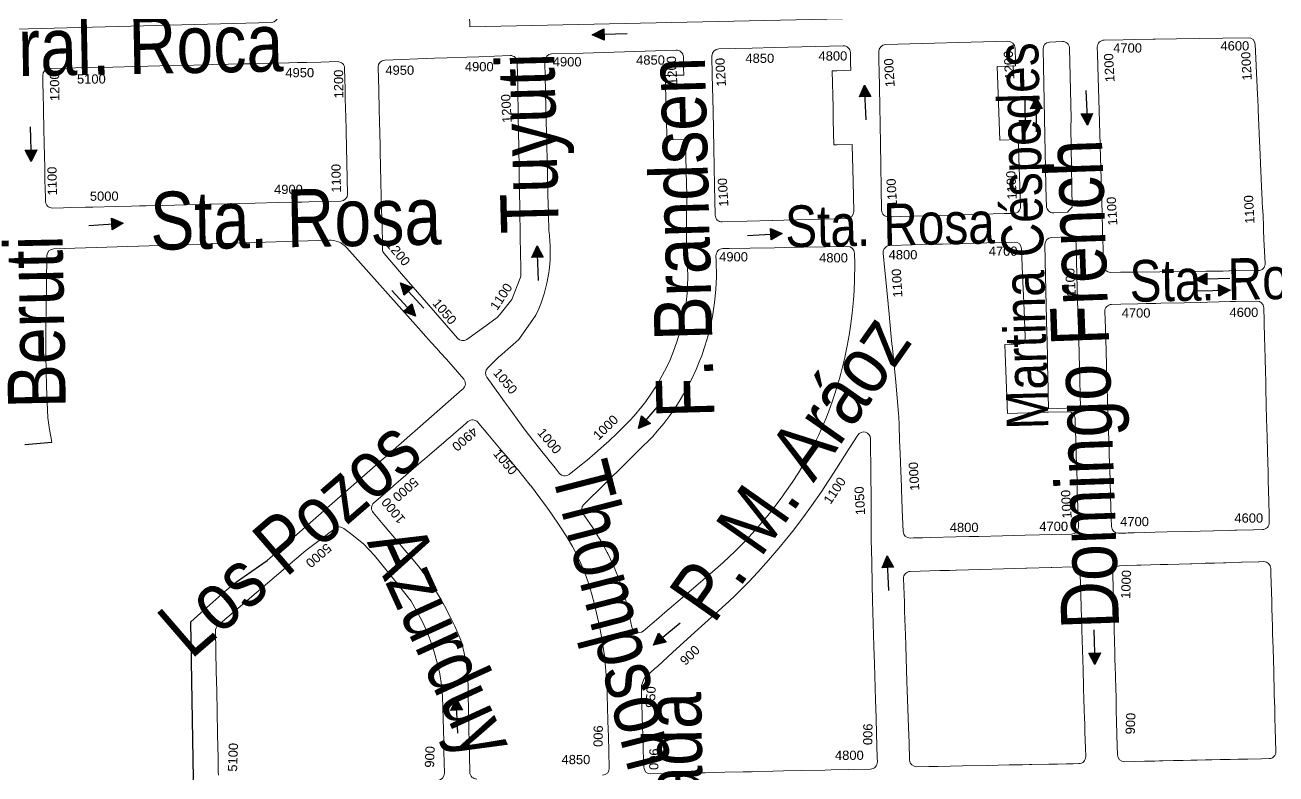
# Model space of a CAD drawing. Header units: millimetres. Extents: x 11558 to 23675, y 49449 to 61482.
# Drawn here: x 15294 to 15835, y 54333 to 54657 of the extents above; entities that cross this region are included whole.
import ezdxf

# ---------------------------------------------------------------- set-up
doc = ezdxf.new("R2010")
doc.units = ezdxf.units.MM
for name, color, linetype in [('0. plano base - nombres calles', 22, 'Continuous'), ('0. Plano Base - PLANO', 254, 'Continuous'), ('0. Plano base - sentido calles', 253, 'Continuous'), ('7. puesta en valor CC la lucila', 212, 'Continuous'), ('numeración', 7, 'Continuous')]:
    doc.layers.add(name, color=color, linetype=linetype)
doc.layers.add('Linea Bicentenario Original', color=7, linetype='Continuous', true_color=0x0000cc, transparency=0.5)
doc.layers.get('7. puesta en valor CC la lucila').off()
doc.styles.get("Standard").update_dxf_attribs({"font": 'arial.ttf'})

# ---------------------------------------------------------------- blocks, each defined once
blk = doc.blocks.new('MANZANAS')
at = {"layer": '0. Plano Base - PLANO', "color": 0, "linetype": 'Continuous', "lineweight": 5}
for points in [[(5635392.66, 6176935.47), (5635484.76, 6176989.8), (5635485.97, 6176990.51), (5635491.86, 6176993.98, -0.422622), (5635496.01, 6176992.85), (5635496.14, 6176992.61), (5635501.22, 6176983.41), (5635513.62, 6176960.94), (5635522.75, 6176944.49), (5635548.39, 6176898.29), (5635578.63, 6176843.58), (5635579.53, 6176841.95), (5635584.6, 6176832.78), (5635586.8, 6176828.79), (5635598.32, 6176807.94), (5635626.44, 6176756.19, -0.411177), (5635625.27, 6176752.14), (5635504.32, 6176685.12)], [(5635624.66, 6176547.34), (5635623.15, 6176549.36), (5635621.35, 6176551.77), (5635618.92, 6176555.03), (5635618.31, 6176555.84), (5635611.56, 6176567.64), (5635608.22, 6176573.68), (5635605.21, 6176579.13), (5635603.76, 6176582), (5635603.6, 6176582.32), (5635602.93, 6176583.66), (5635602.29, 6176584.93), (5635601.36, 6176586.77), (5635585.67, 6176617.93, -0.40119), (5635586.88, 6176621.9), (5635690.61, 6176680.06, -0.222071), (5635699.05, 6176680.69), (5635744.17, 6176663.55), (5635746.92, 6176662.51), (5635750.49, 6176661.15), (5635753.31, 6176660.08), (5635753.45, 6176660.03), (5635755.94, 6176659.08), (5635759.48, 6176657.73), (5635763.66, 6176656.15), (5635770.13, 6176653.52, -0.410302), (5635771.79, 6176649.65), (5635771.64, 6176649.27), (5635762.3, 6176625.33), (5635760.67, 6176621.17), (5635758.84, 6176616.47), (5635757.92, 6176614.13), (5635756.33, 6176610.06), (5635755.46, 6176607.83), (5635755.2, 6176607.16), (5635730.85, 6176544.79, -0.057989), (5635730.53, 6176544.18, -0.057989)], [(5635854.88, 6176502.8, -0.416672), (5635850.79, 6176503.98), (5635844.07, 6176516.24), (5635842.38, 6176519.32), (5635837.62, 6176528), (5635837.48, 6176528.26), (5635837.21, 6176528.74), (5635835.35, 6176532.14), (5635834.36, 6176534.14), (5635833.05, 6176536.61), (5635832.93, 6176536.82), (5635830.44, 6176540.98), (5635828.15, 6176544.32), (5635827.72, 6176544.94), (5635827.61, 6176545.08), (5635824.45, 6176549.12), (5635821.08, 6176552.89), (5635815.95, 6176557.04), (5635812.6, 6176559.53), (5635807.9, 6176562.8), (5635805.13, 6176564.59), (5635799.46, 6176567.98), (5635796, 6176569.87), (5635790.69, 6176572.55), (5635786.76, 6176574.16), (5635780.41, 6176576.77), (5635777.69, 6176577.88), (5635768.24, 6176581.77), (5635761.99, 6176584.33, -0.410917), (5635760.34, 6176588.21), (5635763.68, 6176596.61), (5635764.55, 6176598.82), (5635766.01, 6176602.49), (5635770.34, 6176613.37), (5635771.09, 6176615.27), (5635772.05, 6176617.69), (5635774.59, 6176624.07), (5635775.02, 6176625.15), (5635775.75, 6176626.99), (5635776.5, 6176628.87), (5635777.69, 6176631.88), (5635779.08, 6176635.38), (5635779.87, 6176637.36), (5635780.19, 6176638.16, -0.412149), (5635784.06, 6176639.85), (5635784.77, 6176639.57), (5635790.27, 6176637.31), (5635798.65, 6176633.87), (5635799.88, 6176633.38), (5635801.99, 6176632.51), (5635808.29, 6176629.91), (5635808.74, 6176629.72), (5635816.75, 6176626.22), (5635816.88, 6176626.16), (5635819.95, 6176624.73), (5635827.98, 6176620.77), (5635830.63, 6176619.35), (5635836.26, 6176616.33), (5635840.57, 6176613.88), (5635845.19, 6176611), (5635847.94, 6176609.09), (5635851.79, 6176606.18), (5635855.14, 6176603.36), (5635858.68, 6176600.12), (5635861.81, 6176596.97), (5635865.18, 6176593.17), (5635871.34, 6176585.85), (5635873.7, 6176582.9), (5635875.96, 6176579.95), (5635879.17, 6176575.46), (5635881.94, 6176571.35), (5635885.61, 6176565.41), (5635890.62, 6176556.4), (5635893.43, 6176551.35), (5635895.3, 6176547.98), (5635896.7, 6176545.47), (5635899.97, 6176539.59), (5635903.42, 6176533.37, -0.4135), (5635902.27, 6176529.29)], [(5635754.95, 6176452.76), (5635754.19, 6176454.16), (5635751.25, 6176459.56), (5635749.19, 6176463.33), (5635746.35, 6176468.55), (5635737.51, 6176484.75), (5635733.47, 6176492.17), (5635725.09, 6176507.55, -0.224921), (5635724.94, 6176510.11), (5635743.72, 6176556.34), (5635746.83, 6176562.87), (5635747.99, 6176565.28), (5635748.11, 6176565.51), (5635749.45, 6176568.27), (5635750.67, 6176570.8, -0.33772), (5635753.92, 6176572.44), (5635757.4, 6176571.8), (5635764.49, 6176570.48), (5635771.06, 6176568.12), (5635784.42, 6176562.23), (5635794.23, 6176557.9), (5635802.09, 6176552.6), (5635805.88, 6176549.7), (5635809.56, 6176546.54), (5635813.14, 6176543.14), (5635816.5, 6176539.53), (5635819.64, 6176535.71), (5635822.53, 6176531.71), (5635825.17, 6176527.54), (5635834.57, 6176510.72), (5635834.81, 6176510.27), (5635834.86, 6176510.19), (5635836.81, 6176506.63), (5635841.25, 6176498.52, -0.414046), (5635840.06, 6176494.45)]]:
    blk.add_lwpolyline(points, format="xyb", dxfattribs=at)
for points in [[(5636000.7, 6176825.43), (5635996.9, 6176823.4, -0.409421), (5635992.86, 6176824.58), (5635989.3, 6176830.98), (5635989.24, 6176831.09), (5635989.06, 6176831.42), (5635989.03, 6176831.48), (5635987.74, 6176833.78), (5635985.49, 6176837.82), (5635981.92, 6176844.25), (5635974.69, 6176857.24), (5635967.73, 6176869.75), (5635967.55, 6176870.08), (5635962.69, 6176878.82), (5635957.86, 6176887.5), (5635953.32, 6176895.66), (5635948.34, 6176904.62), (5635946.93, 6176907.15, -0.417676), (5635948.12, 6176911.25), (5635955.29, 6176915.13), (5635959.8, 6176917.57), (5635966.7, 6176921.3), (5635967.5, 6176921.73), (5635975.6, 6176926.11), (5635984.54, 6176930.95), (5635993.23, 6176935.65), (5636002.9, 6176940.88, -0.406047), (5636006.93, 6176939.74), (5636017.76, 6176920.98), (5636018.86, 6176919.08), (5636020.59, 6176916.08), (5636021.08, 6176915.23), (5636022.86, 6176912.16), (5636027.86, 6176903.5), (5636030.73, 6176898.53), (5636032.81, 6176894.94), (5636034.33, 6176892.3), (5636037.71, 6176886.44), (5636040.65, 6176881.37), (5636042.66, 6176877.87), (5636042.69, 6176877.82), (5636044.32, 6176875), (5636045.95, 6176872.19), (5636047.27, 6176869.89), (5636048.95, 6176866.99), (5636049.08, 6176866.76), (5636054.35, 6176857.65, -0.423773), (5636053.16, 6176853.5), (5636042.32, 6176847.7), (5636042.23, 6176847.65), (5636041.9, 6176847.48), (5636039.79, 6176846.35), (5636037.53, 6176845.14), (5636033.51, 6176842.99), (5636033.32, 6176842.88), (5636024.77, 6176838.31), (5636015.72, 6176833.47), (5636006.97, 6176828.79), (5636000.91, 6176825.54)], [(5635965.46, 6176836.25), (5635963.18, 6176834.95, -0.4188), (5635959.06, 6176836.1), (5635957.47, 6176838.98), (5635954.95, 6176843.56), (5635954.82, 6176843.81), (5635940.88, 6176869.28), (5635930.04, 6176889.08), (5635926.48, 6176895.59, -0.403883), (5635927.57, 6176899.61), (5635932.28, 6176902.41, -0.42419), (5635936.44, 6176901.27), (5635951.06, 6176874.65), (5635952.83, 6176871.09), (5635969.14, 6176840.74), (5635968.74, 6176839.23), (5635968.41, 6176837.93)], [(5635915.52, 6176890.45), (5635915.78, 6176890), (5635916.12, 6176889.39), (5635917.95, 6176886.15), (5635919.33, 6176883.72), (5635912.43, 6176879.88), (5635912.34, 6176879.83), (5635920.14, 6176866.03), (5635928.02, 6176852.11), (5635935.01, 6176856), (5635942.91, 6176842.04), (5635949.21, 6176830.89, -0.416276), (5635948.06, 6176826.79), (5635944.37, 6176824.74), (5635940.19, 6176822.41), (5635937.76, 6176821.06), (5635924.44, 6176813.65), (5635923.7, 6176813.24), (5635917.84, 6176809.98), (5635913.91, 6176807.79), (5635900.76, 6176800.47, -0.417376), (5635896.66, 6176801.66), (5635882.91, 6176827.02), (5635875.25, 6176841.14), (5635867.73, 6176855.01), (5635866.19, 6176857.83), (5635864.58, 6176860.8), (5635864.25, 6176861.42), (5635864, 6176861.88, -0.411478), (5635865.18, 6176865.94), (5635911.45, 6176891.6, -0.411717)], [(5635853.29, 6176855.91), (5635855.46, 6176851.93), (5635856.97, 6176849.18), (5635851.66, 6176846.2), (5635849.99, 6176845.26), (5635857.55, 6176831.42), (5635860.85, 6176825.37), (5635862, 6176823.28), (5635862.92, 6176821.58), (5635865.35, 6176817.14), (5635866.51, 6176817.78), (5635872.37, 6176820.98), (5635872.48, 6176820.77), (5635880.01, 6176806.97), (5635886.23, 6176795.6, -0.412345), (5635885.05, 6176791.54), (5635861.24, 6176778.34), (5635856.91, 6176775.93), (5635856.8, 6176775.87), (5635837.94, 6176765.4, -0.416399), (5635833.85, 6176766.59), (5635827.71, 6176777.85), (5635819.99, 6176792), (5635812.33, 6176806.02), (5635804.77, 6176819.89), (5635800.89, 6176826.99, -0.412501), (5635802.08, 6176831.05), (5635814.78, 6176838.08), (5635823.14, 6176842.7), (5635849.21, 6176857.1, -0.415643)], [(5636047.87, 6176726.1), (5636046.05, 6176729.35), (5636043.58, 6176733.76), (5636041.56, 6176737.38), (5636038.07, 6176743.61), (5636036.06, 6176747.22), (5636033.89, 6176751.1), (5636033.26, 6176752.21), (5636028.95, 6176759.93), (5636028.46, 6176760.8), (5636025.1, 6176766.81), (5636023.42, 6176769.81), (5636018.65, 6176778.35), (5636016.83, 6176781.6), (5636013.65, 6176787.29), (5636008.25, 6176796.95), (5636005.97, 6176801.03), (5636002.49, 6176807.24, -0.416335), (5636003.67, 6176811.33), (5636007.2, 6176813.28), (5636013.58, 6176816.78), (5636016.8, 6176818.55), (5636020.39, 6176820.53), (5636022.36, 6176821.61), (5636031.16, 6176826.45), (5636037.23, 6176829.78), (5636039.95, 6176831.28), (5636048.63, 6176836.05), (5636050.09, 6176836.85), (5636050.54, 6176837.1), (5636058.61, 6176841.53, -0.413477), (5636062.68, 6176840.36), (5636063.24, 6176839.34), (5636064.84, 6176836.45), (5636064.88, 6176836.38), (5636066.66, 6176833.16), (5636068.1, 6176830.55), (5636068.31, 6176830.18), (5636068.75, 6176829.38), (5636073.22, 6176821.29), (5636073.61, 6176820.58), (5636075.67, 6176816.85), (5636078.49, 6176811.76), (5636079.15, 6176810.57), (5636083.33, 6176803), (5636088.07, 6176794.45), (5636089.5, 6176791.86), (5636092.92, 6176785.67), (5636097.04, 6176778.22), (5636097.86, 6176776.73), (5636098.1, 6176776.3), (5636098.94, 6176774.79), (5636100.86, 6176771.31), (5636103.28, 6176766.93), (5636103.5, 6176766.53), (5636105.72, 6176762.52), (5636107.61, 6176759.1, -0.414447), (5636106.44, 6176755.02), (5636102.99, 6176753.12), (5636096.58, 6176749.58), (5636095.97, 6176749.24), (5636094.25, 6176748.29), (5636088.02, 6176744.86), (5636087.84, 6176744.76), (5636082.82, 6176741.99), (5636078.99, 6176739.87), (5636070.32, 6176735.09), (5636065.78, 6176732.58), (5636061.65, 6176730.3), (5636057.81, 6176728.18), (5636055.53, 6176726.92), (5636054.65, 6176726.44), (5636054.56, 6176726.39), (5636051.93, 6176724.94, -0.412588)], [(5636010.18, 6176764.3), (5636000.3, 6176758.76), (5636000.05, 6176759.22), (5635997.48, 6176763.91), (5635996.09, 6176766.44), (5635991.18, 6176775.4), (5635991.14, 6176775.47), (5635989.8, 6176777.92), (5635988.73, 6176779.9), (5635988.69, 6176779.94), (5635987.18, 6176782.69), (5635986.33, 6176784.25), (5635985.63, 6176785.52), (5635984.81, 6176787.02), (5635972.77, 6176808.98), (5635966.15, 6176821.05, -0.409116), (5635967.29, 6176825.1), (5635973.76, 6176828.8, -0.417751), (5635977.87, 6176827.65), (5635984.65, 6176815.44), (5635994.63, 6176797.46), (5635995.37, 6176796.14), (5636012.39, 6176765.49), (5636010.61, 6176764.53)], [(5635825.51, 6176636.51), (5635822.8, 6176637.73), (5635818.93, 6176639.46), (5635818.38, 6176639.7), (5635814.49, 6176641.44), (5635804.52, 6176645.9), (5635801.39, 6176647.45), (5635792.9, 6176651.71), (5635790.27, 6176653.02), (5635787.52, 6176654.4), (5635778.56, 6176658.89, -0.3697), (5635777.05, 6176662.48), (5635777.81, 6176664.84), (5635779.1, 6176668.88), (5635779.88, 6176670.89), (5635783.35, 6176679.79), (5635785.06, 6176692.46), (5635784.89, 6176695.54), (5635784.65, 6176697.84), (5635783.93, 6176702.4), (5635783.44, 6176704.66), (5635782.88, 6176706.9), (5635781.51, 6176711.31), (5635780.71, 6176713.48), (5635779.39, 6176716.58), (5635777.84, 6176719.78), (5635776.74, 6176721.81), (5635774.31, 6176725.74), (5635773, 6176727.64), (5635766.88, 6176738.79), (5635766.25, 6176739.96), (5635766.16, 6176740.11), (5635766.1, 6176740.22), (5635764.97, 6176742.29), (5635764.93, 6176742.35), (5635764.9, 6176742.41), (5635761.05, 6176749.43), (5635755.53, 6176759.5), (5635754.9, 6176760.7), (5635748.2, 6176772.86), (5635743.65, 6176781.17), (5635741.43, 6176785.22), (5635737.84, 6176791.77, -0.411794), (5635739, 6176795.83), (5635750.85, 6176802.46), (5635786.01, 6176822.12, -0.415716), (5635790.1, 6176820.95), (5635792.36, 6176816.86), (5635793.88, 6176814.09), (5635790.08, 6176812), (5635789.03, 6176811.42), (5635786.88, 6176810.23), (5635793.7, 6176797.89), (5635795.61, 6176794.42), (5635800.34, 6176785.86), (5635800.56, 6176785.98), (5635807.34, 6176789.74), (5635814.15, 6176777.42), (5635819.03, 6176768.58), (5635820.09, 6176766.44), (5635820.76, 6176765.27), (5635821.31, 6176763.99), (5635821.58, 6176763.46), (5635825.16, 6176756.57), (5635827.23, 6176752.58), (5635830.04, 6176747.43), (5635832.61, 6176742.84), (5635833.97, 6176740.46), (5635835.32, 6176738.1), (5635837.64, 6176733.31), (5635838.69, 6176730.86), (5635840.02, 6176727.38), (5635841.17, 6176724.01), (5635842.14, 6176720.79), (5635842.83, 6176718.22), (5635843.71, 6176714.24), (5635844.42, 6176710.4), (5635844.8, 6176707.76), (5635845.33, 6176702.46), (5635845.5, 6176698.82), (5635845.54, 6176694.48), (5635845.46, 6176691.82), (5635845.3, 6176689.17), (5635844.9, 6176685.09), (5635844.37, 6176681.24), (5635843.9, 6176678.62), (5635842.75, 6176673.42), (5635842.06, 6176670.85), (5635839.8, 6176663.56), (5635838.07, 6176658.57), (5635837.67, 6176657.49), (5635835.24, 6176651.17), (5635833.58, 6176647.15), (5635831.81, 6176643.19), (5635829.47, 6176638.02, -0.41271)], [(5635978.17, 6176761.51), (5635985.51, 6176748.72), (5635997.22, 6176755.28), (5636000.38, 6176757.05), (5636001, 6176757.4), (5636008.32, 6176761.49, -0.413642), (5636012.4, 6176760.35), (5636012.81, 6176759.61), (5636015.88, 6176754.11), (5636016.25, 6176753.46), (5636016.9, 6176752.28), (5636020.61, 6176745.63), (5636020.77, 6176745.34), (5636021.4, 6176744.21), (5636025.6, 6176736.67), (5636027.39, 6176733.46), (5636027.53, 6176733.21), (5636029.47, 6176729.73), (5636030.98, 6176727.04), (5636033.23, 6176722.99), (5636035.28, 6176719.31, -0.41572), (5636034.11, 6176715.23), (5636026.46, 6176711.02), (5636021.91, 6176708.51), (5636016.48, 6176705.52), (5636007.95, 6176700.82), (5635998.95, 6176695.87), (5635995.38, 6176693.9), (5635990.31, 6176691.11), (5635980.78, 6176685.86), (5635977.68, 6176684.16), (5635974.23, 6176682.26), (5635972.98, 6176681.57, -0.410302), (5635968.93, 6176682.72), (5635964.32, 6176690.83), (5635964.21, 6176691.02), (5635960.01, 6176698.42), (5635959.39, 6176699.52), (5635956.08, 6176705.34), (5635954.23, 6176708.6), (5635954.06, 6176708.9), (5635952.37, 6176711.87), (5635949.46, 6176716.99), (5635949.36, 6176717.18), (5635946.28, 6176722.6), (5635946.17, 6176722.79), (5635944.49, 6176725.75), (5635943.75, 6176727.04), (5635936.39, 6176738.42), (5635928.29, 6176750.93), (5635927.31, 6176752.44), (5635924.77, 6176756.37), (5635920.31, 6176763.25), (5635912.22, 6176775.75), (5635910.02, 6176779.14), (5635905.87, 6176785.56, -0.434482), (5635906.93, 6176789.82), (5635923.87, 6176799.2), (5635925.31, 6176800), (5635926.58, 6176800.7), (5635926.81, 6176800.83), (5635930.2, 6176802.71), (5635935.06, 6176805.4), (5635943.57, 6176810.11), (5635953.99, 6176815.88, -0.410196), (5635958.04, 6176814.75), (5635963.6, 6176805.03), (5635971.22, 6176791.71), (5635975.17, 6176784.81), (5635977, 6176781.61, -0.418405), (5635975.85, 6176777.49), (5635970.66, 6176774.62)], [(5635759.55, 6176668), (5635750.09, 6176671.77), (5635737.89, 6176676.62), (5635734.97, 6176677.78), (5635725.26, 6176681.65), (5635714.6, 6176685.89, -0.173962), (5635713.08, 6176687.23), (5635711.49, 6176690.11), (5635705.88, 6176700.3), (5635705.36, 6176701.24), (5635698.93, 6176712.93), (5635692.69, 6176724.28), (5635691.46, 6176726.5), (5635686.35, 6176735.79), (5635684.03, 6176740), (5635679.91, 6176747.49), (5635675.12, 6176756.22, -0.410227), (5635676.27, 6176760.28), (5635695, 6176770.88), (5635699.72, 6176773.55), (5635707.06, 6176777.71), (5635711.62, 6176780.29), (5635723.38, 6176786.95, -0.4197), (5635727.5, 6176785.77), (5635732.55, 6176776.45), (5635738.73, 6176765.03), (5635744.97, 6176753.51), (5635749.49, 6176745.18), (5635751.15, 6176742.11), (5635757.37, 6176730.63), (5635763.6, 6176719.14), (5635769.9, 6176707.5), (5635771.51, 6176704.54), (5635771.62, 6176703.57), (5635772.74, 6176693.74), (5635771.08, 6176685.77), (5635770.67, 6176683.84), (5635768.54, 6176679.66), (5635767.92, 6176678.43), (5635763.34, 6176669.43, -0.387434)], [(5635843.44, 6176755.25), (5635845.81, 6176756.54), (5635853.89, 6176760.92), (5635863.11, 6176765.91), (5635866.93, 6176767.99), (5635874.19, 6176771.92), (5635890.81, 6176780.94, -0.412322), (5635894.87, 6176779.75), (5635897.14, 6176775.62), (5635900.16, 6176769.58), (5635902.18, 6176765.23), (5635903.71, 6176761.7), (5635905.87, 6176756.32), (5635907.86, 6176750.93), (5635909.1, 6176747.29), (5635910.49, 6176742.81), (5635911.91, 6176737.8), (5635913.61, 6176730.96), (5635914.12, 6176728.73), (5635915.41, 6176721.87), (5635915.97, 6176718.26), (5635916.51, 6176714), (5635916.88, 6176710.48), (5635917.38, 6176703.01), (5635917.51, 6176699.1), (5635917.54, 6176695.84), (5635917.43, 6176689.98), (5635917.1, 6176684.36), (5635916.65, 6176679.38), (5635915.96, 6176673.9), (5635915.74, 6176672.35), (5635914.46, 6176664.73), (5635913.7, 6176660.95), (5635912.45, 6176655.55), (5635910.93, 6176649.69), (5635909.59, 6176645.13), (5635908.46, 6176641.58), (5635906.16, 6176635), (5635903.31, 6176627.81), (5635897.93, 6176614.49), (5635893.73, 6176604.12), (5635892.44, 6176600.91), (5635889.12, 6176592.7, -0.567913), (5635884.03, 6176591.91), (5635878.77, 6176598.25), (5635875.95, 6176601.42), (5635873.92, 6176603.53), (5635869.39, 6176607.88), (5635865.26, 6176611.43), (5635862.24, 6176613.79), (5635860.03, 6176615.43), (5635859.64, 6176615.71), (5635855.79, 6176618.34), (5635853.31, 6176619.9), (5635849.25, 6176622.25), (5635847.17, 6176623.35), (5635842.58, 6176625.79, -0.363601), (5635841.13, 6176629.36), (5635848.9, 6176653.43), (5635852.61, 6176664.92), (5635852.76, 6176665.38), (5635854.02, 6176669.29), (5635854.74, 6176672.13), (5635855.65, 6176676.47), (5635856.4, 6176680.77), (5635856.79, 6176683.68), (5635857.21, 6176687.92), (5635857.49, 6176692.46), (5635857.56, 6176695.39), (5635857.52, 6176699.11), (5635857.32, 6176703.55), (5635857.02, 6176707.11), (5635856.64, 6176710.38), (5635856.27, 6176712.93), (5635855.35, 6176717.94), (5635854.7, 6176720.74), (5635854.25, 6176722.66), (5635852.98, 6176727.22), (5635851.07, 6176732.92), (5635848.95, 6176738.23), (5635846.67, 6176743.18), (5635843.33, 6176749.21), (5635842.25, 6176751.17, -0.416385)], [(5635582.44, 6176639.59), (5635578.31, 6176637.31, -0.414919), (5635574.23, 6176638.5), (5635573.42, 6176639.97), (5635569.85, 6176646.5), (5635567.84, 6176650.18), (5635564.28, 6176656.69), (5635562.78, 6176659.42), (5635562.38, 6176660.16), (5635561.28, 6176662.17), (5635560.16, 6176664.22), (5635554.45, 6176674.65), (5635554.4, 6176674.74), (5635552.51, 6176678.19), (5635549.21, 6176684.23), (5635548.43, 6176685.65), (5635548.16, 6176686.14, -0.413462), (5635549.35, 6176690.21), (5635555.88, 6176693.8), (5635559.18, 6176695.62), (5635564.5, 6176698.55), (5635573.33, 6176703.41), (5635582.04, 6176708.21), (5635591.15, 6176713.22), (5635599.73, 6176717.94), (5635608.19, 6176722.6), (5635611.08, 6176724.19), (5635617.17, 6176727.54), (5635622.91, 6176730.71), (5635625.8, 6176732.3), (5635628.53, 6176733.8), (5635634.68, 6176737.19), (5635640.01, 6176740.12), (5635640.1, 6176740.17), (5635643.28, 6176741.92), (5635646.81, 6176743.86), (5635652.14, 6176746.8), (5635658.42, 6176750.25, -0.414424), (5635662.49, 6176749.07), (5635666.79, 6176741.25), (5635668.39, 6176738.34), (5635671.17, 6176733.28), (5635672.28, 6176731.27), (5635675.6, 6176725.21), (5635688.66, 6176701.46, -0.414062), (5635687.47, 6176697.39), (5635681.25, 6176693.96), (5635675.36, 6176690.72), (5635672.71, 6176689.26), (5635669.55, 6176687.52), (5635663.73, 6176684.32), (5635655.1, 6176679.57), (5635649.2, 6176676.33), (5635646.48, 6176674.83), (5635637.76, 6176670.03), (5635633.78, 6176667.84), (5635628.98, 6176665.2), (5635619.9, 6176660.2), (5635613.73, 6176656.81), (5635611.26, 6176655.45), (5635608.17, 6176653.75), (5635602.29, 6176650.51), (5635593.56, 6176645.71), (5635590.94, 6176644.27), (5635590.81, 6176644.19), (5635584.95, 6176640.97)], [(5636107.37, 6176642.64), (5636099.74, 6176638.47, -0.413111), (5636095.68, 6176639.65), (5636093.66, 6176643.31), (5636091.59, 6176647.05), (5636091.28, 6176647.62), (5636088.87, 6176652), (5636086.3, 6176656.66), (5636084.72, 6176659.55), (5636084.44, 6176660.05), (5636083.97, 6176660.91), (5636081.54, 6176665.28), (5636079.69, 6176668.63), (5636079.15, 6176669.61), (5636077.2, 6176673.13), (5636075.75, 6176675.76), (5636074.29, 6176678.41), (5636069.51, 6176687.07), (5636067.7, 6176690.35), (5636065.79, 6176693.82), (5636064.61, 6176695.95), (5636060.34, 6176703.69), (5636058.46, 6176707.09), (5636057.65, 6176708.56, -0.412959), (5636058.82, 6176712.63), (5636061.54, 6176714.14), (5636065.38, 6176716.28), (5636066.85, 6176717.1), (5636074.14, 6176721.17), (5636076.96, 6176722.74), (5636077.01, 6176722.77), (5636085.66, 6176727.59), (5636086.09, 6176727.82), (5636090.7, 6176730.4), (5636091.12, 6176730.63), (5636094.69, 6176732.62), (5636098.07, 6176734.5), (5636098.9, 6176734.96), (5636103.96, 6176737.78), (5636104.83, 6176738.27), (5636105.17, 6176738.46), (5636111.28, 6176741.86), (5636111.37, 6176741.91), (5636113.25, 6176742.95, -0.414167), (5636117.33, 6176741.79), (5636118.41, 6176739.84), (5636118.48, 6176739.71), (5636118.52, 6176739.65), (5636120.29, 6176736.46), (5636124.3, 6176729.24), (5636125.99, 6176726.19), (5636127.42, 6176723.6), (5636127.74, 6176723.03), (5636129.36, 6176720.11), (5636131.05, 6176717.07), (5636134.11, 6176711.56), (5636138.98, 6176702.79), (5636139.01, 6176702.74), (5636140.82, 6176699.47), (5636141.71, 6176697.87), (5636143.92, 6176693.89), (5636146.59, 6176689.09), (5636147.27, 6176687.85), (5636148.76, 6176685.18), (5636150.88, 6176681.34), (5636155.77, 6176672.55, -0.416087), (5636154.58, 6176668.46), (5636151.75, 6176666.91), (5636146.5, 6176664.04), (5636145.53, 6176663.51), (5636142.91, 6176662.07), (5636139.85, 6176660.4), (5636136.03, 6176658.31), (5636132.91, 6176656.61), (5636130.47, 6176655.27), (5636127.25, 6176653.51), (5636126.95, 6176653.35), (5636124.94, 6176652.25), (5636121.94, 6176650.61), (5636118.39, 6176648.67), (5636114.23, 6176646.39), (5636113.04, 6176645.74), (5636111.23, 6176644.75), (5636107.75, 6176642.85)], [(5635984.36, 6176626.2), (5635991.98, 6176612.54), (5635995.75, 6176605.79), (5635995.84, 6176605.63), (5635999.11, 6176599.77), (5636004.13, 6176590.76), (5636005.02, 6176589.17, -0.416334), (5636003.84, 6176585.08), (5635995.39, 6176580.44), (5635988.92, 6176576.9), (5635986.68, 6176575.67), (5635977.81, 6176570.81), (5635970.85, 6176566.99), (5635966.76, 6176564.75), (5635958.89, 6176560.43), (5635958.67, 6176560.31), (5635955.52, 6176558.58), (5635948.64, 6176554.81), (5635944.33, 6176552.44), (5635941.15, 6176550.7), (5635937.97, 6176548.96), (5635933.9, 6176546.72), (5635920.57, 6176539.41, -0.411536), (5635916.51, 6176540.58), (5635914.72, 6176543.77), (5635912.9, 6176547.03), (5635909.5, 6176553.09), (5635908.13, 6176555.52), (5635903.19, 6176564.35), (5635900.96, 6176568.32), (5635899.25, 6176571.5), (5635899.12, 6176572.69), (5635898.9, 6176574.72), (5635899.38, 6176576.03), (5635900.06, 6176577.85), (5635900.27, 6176578.42), (5635901.11, 6176580.67), (5635901.6, 6176581.98), (5635904.77, 6176590.52), (5635909.16, 6176602.33), (5635913.33, 6176613.62), (5635913.39, 6176613.61), (5635916.12, 6176621.13), (5635917.35, 6176624.78), (5635919.79, 6176632.62), (5635921.34, 6176638.05), (5635923.09, 6176644.79), (5635924.68, 6176651.51), (5635925.76, 6176656.65), (5635926.53, 6176660.56), (5635927.93, 6176668.69), (5635928.76, 6176674.24), (5635929.65, 6176681.45), (5635930.81, 6176693.6), (5635931.71, 6176703.28), (5635932.39, 6176710.62, -0.744963), (5635938.03, 6176711.75), (5635945.31, 6176698.03), (5635945.42, 6176697.84), (5635949.76, 6176689.6), (5635954.35, 6176680.91), (5635956.27, 6176677.26), (5635958.3, 6176673.41), (5635963.09, 6176664.63), (5635967.71, 6176656.17), (5635971.05, 6176650.05), (5635980.62, 6176632.89)], [(5635979.68, 6176668.77), (5635990.88, 6176675), (5635993.67, 6176676.55), (5635994.46, 6176676.98), (5635997.08, 6176678.44), (5635997.13, 6176678.46), (5636006.21, 6176683.5), (5636014.93, 6176688.35), (5636019.02, 6176690.62), (5636023.41, 6176693.06), (5636023.66, 6176693.19), (5636023.74, 6176693.24), (5636032.89, 6176698.32), (5636032.97, 6176698.37), (5636033.24, 6176698.51), (5636041.17, 6176702.92, -0.413351), (5636045.25, 6176701.76), (5636047.67, 6176697.42), (5636047.77, 6176697.25), (5636049.07, 6176694.92), (5636049.21, 6176694.67), (5636049.77, 6176693.67), (5636052.24, 6176689.25), (5636057.08, 6176680.6), (5636065.55, 6176665.44), (5636066.93, 6176662.97), (5636067.62, 6176661.75), (5636069.45, 6176658.47), (5636071.84, 6176654.2), (5636073.87, 6176650.58), (5636075.99, 6176646.78), (5636076.74, 6176645.43), (5636078.67, 6176641.99), (5636082.17, 6176635.72), (5636083.83, 6176632.75, -0.417397), (5636082.65, 6176628.65), (5636080.47, 6176627.46), (5636077.94, 6176626.09), (5636074.47, 6176624.19), (5636071.42, 6176622.53), (5636071.29, 6176622.46), (5636064.78, 6176618.91), (5636063.89, 6176618.43), (5636061.21, 6176616.97), (5636058.87, 6176615.7), (5636056.23, 6176614.26), (5636047.84, 6176609.68), (5636038.49, 6176604.59), (5636029.05, 6176599.45), (5636028.52, 6176599.16), (5636025.72, 6176597.63), (5636021.09, 6176595.11, -0.410131), (5636017.04, 6176596.27), (5636013.29, 6176602.92), (5636011.81, 6176605.55), (5636010.02, 6176608.72), (5636002.19, 6176622.63), (5636000.32, 6176625.96), (5635995.4, 6176634.7), (5635992.62, 6176639.63), (5635990.53, 6176643.35), (5635985.42, 6176652.41), (5635983.66, 6176655.55), (5635983.61, 6176655.65), (5635978.52, 6176664.68, -0.415912)]]:
    blk.add_lwpolyline(points, format="xyb", close=True, dxfattribs=at)
at = {"layer": '0. Plano Base - PLANO', "color": 0}
for points in [[(5635614.81, 6176541.09), (5635624.66, 6176547.34)], [(5635723.29, 6176530.55), (5635730.85, 6176544.79)]]:
    blk.add_lwpolyline(points, dxfattribs=at)
at = {"layer": '0. Plano Base - PLANO', "color": 0, "linetype": 'Continuous', "lineweight": 5}
blk.add_lwpolyline([(5635723.29, 6176530.55), (5635721.67, 6176526.64), (5635720.79, 6176524.52), (5635716.49, 6176513.14), (5635713.83, 6176506.09)], dxfattribs=at)
at = {"layer": '0. Plano Base - PLANO', "color": 0}
blk.add_lwpolyline([(5635684.81, 6176409.32), (5635744.96, 6176442.3, 0.41261), (5635746.16, 6176446.36), (5635713.83, 6176506.09)], format="xyb", dxfattribs=at)

msp = doc.modelspace()

# ---------------------------------------------------------------- hatches: boundary and pattern name
at = {"layer": '0. Plano base - sentido calles', "linetype": 'Continuous', "lineweight": 25, "ltscale": 2, "true_color": 0x1a1a1a}
h = msp.add_hatch(color=250, dxfattribs=at)
h.dxf.hatch_style = 1
h.paths.add_polyline_path([(15539.07, 54652.32), (15544.13, 54649.93), (15544.07, 54652.43)])
h.paths.add_polyline_path([(15539.07, 54652.32), (15544.07, 54652.43), (15544.01, 54654.93)])
h = msp.add_hatch(color=250, dxfattribs=at)
h.dxf.hatch_style = 1
h.paths.add_polyline_path([(15656.75, 54630.51), (15654.48, 54625.41), (15656.97, 54625.52)])
h.paths.add_polyline_path([(15656.75, 54630.51), (15656.97, 54625.52), (15659.47, 54625.63)])
h = msp.add_hatch(color=250, dxfattribs=at)
h.dxf.hatch_style = 1
h.paths.add_polyline_path([(15730.94, 54625.36), (15728.48, 54620.34), (15730.98, 54620.36)])
h.paths.add_polyline_path([(15730.94, 54625.36), (15730.98, 54620.36), (15733.48, 54620.38)])
h = msp.add_hatch(color=250, dxfattribs=at)
h.dxf.hatch_style = 1
h.paths.add_polyline_path([(15753.02, 54613.19), (15755.29, 54618.3), (15752.79, 54618.19)])
h.paths.add_polyline_path([(15753.02, 54613.19), (15752.79, 54618.19), (15750.29, 54618.07)])
h = msp.add_hatch(color=250, dxfattribs=at)
h.dxf.hatch_style = 1
h.paths.add_polyline_path([(15726.07, 54610.32), (15728.52, 54615.34), (15726.02, 54615.32)])
h.paths.add_polyline_path([(15726.07, 54610.32), (15726.02, 54615.32), (15723.52, 54615.3)])
h = msp.add_hatch(color=250, dxfattribs=at)
h.dxf.hatch_style = 1
h.paths.add_polyline_path([(15296.62, 54597.51), (15298.98, 54602.58), (15296.48, 54602.51)])
h.paths.add_polyline_path([(15296.62, 54597.51), (15296.48, 54602.51), (15293.98, 54602.44)])
h = msp.add_hatch(color=250, dxfattribs=at)
h.dxf.hatch_style = 1
h.paths.add_polyline_path([(15336.38, 54570.8), (15331.24, 54572.99), (15331.39, 54570.5)])
h.paths.add_polyline_path([(15336.38, 54570.8), (15331.39, 54570.5), (15331.54, 54568)])
h = msp.add_hatch(color=250, dxfattribs=at)
h.dxf.hatch_style = 1
h.paths.add_polyline_path([(15621.15, 54566.36), (15616.01, 54568.56), (15616.16, 54566.06)])
h.paths.add_polyline_path([(15621.15, 54566.36), (15616.16, 54566.06), (15616.31, 54563.57)])
h = msp.add_hatch(color=250, dxfattribs=at)
h.dxf.hatch_style = 1
h.paths.add_polyline_path([(15515.16, 54561.1), (15512.88, 54555.99), (15515.38, 54556.1)])
h.paths.add_polyline_path([(15515.16, 54561.1), (15515.38, 54556.1), (15517.88, 54556.21)])
h = msp.add_hatch(color=250, dxfattribs=at)
h.dxf.hatch_style = 1
h.paths.add_polyline_path([(15799.62, 54546.55), (15804.68, 54544.17), (15804.62, 54546.67)])
h.paths.add_polyline_path([(15799.62, 54546.55), (15804.62, 54546.67), (15804.56, 54549.17)])
h = msp.add_hatch(color=250, dxfattribs=at)
h.dxf.hatch_style = 1
h.paths.add_polyline_path([(15456.17, 54545.07), (15457.71, 54539.7), (15459.55, 54541.39)])
h.paths.add_polyline_path([(15456.17, 54545.07), (15459.55, 54541.39), (15461.39, 54543.08)])
h = msp.add_hatch(color=250, dxfattribs=at)
h.dxf.hatch_style = 1
h.paths.add_polyline_path([(15814.73, 54541.9), (15809.67, 54544.28), (15809.73, 54541.79)])
h.paths.add_polyline_path([(15814.73, 54541.9), (15809.73, 54541.79), (15809.79, 54539.29)])
h = msp.add_hatch(color=250, dxfattribs=at)
h.dxf.hatch_style = 1
h.paths.add_polyline_path([(15462.64, 54530.64), (15461.1, 54536.02), (15459.25, 54534.33)])
h.paths.add_polyline_path([(15462.64, 54530.64), (15459.25, 54534.33), (15457.41, 54532.63)])
h = msp.add_hatch(color=250, dxfattribs=at)
h.dxf.hatch_style = 1
h.paths.add_polyline_path([(15559.02, 54482.11), (15564.17, 54484.29), (15562.26, 54485.91)])
h.paths.add_polyline_path([(15559.02, 54482.11), (15562.26, 54485.91), (15560.36, 54487.53)])
h = msp.add_hatch(color=250, dxfattribs=at)
h.dxf.hatch_style = 1
h.paths.add_polyline_path([(15666.55, 54426.96), (15664.27, 54421.85), (15666.77, 54421.96)])
h.paths.add_polyline_path([(15666.55, 54426.96), (15666.77, 54421.96), (15669.27, 54422.07)])
h = msp.add_hatch(color=250, dxfattribs=at)
h.dxf.hatch_style = 1
h.paths.add_polyline_path([(15565.46, 54388.42), (15570.91, 54389.67), (15569.32, 54391.6)])
h.paths.add_polyline_path([(15565.46, 54388.42), (15569.32, 54391.6), (15567.73, 54393.53)])
h = msp.add_hatch(color=250, dxfattribs=at)
h.dxf.hatch_style = 1
h.paths.add_polyline_path([(15756.29, 54379.98), (15758.64, 54385.05), (15756.14, 54384.98)])
h.paths.add_polyline_path([(15756.29, 54379.98), (15756.14, 54384.98), (15753.64, 54384.91)])
h = msp.add_hatch(color=250, dxfattribs=at)
h.dxf.hatch_style = 1
h.paths.add_polyline_path([(15480.27, 54365.32), (15477.99, 54360.22), (15480.48, 54360.33)])
h.paths.add_polyline_path([(15480.27, 54365.32), (15480.48, 54360.33), (15482.98, 54360.44)])

# ---------------------------------------------------------------- linework, layer by layer
at = {"layer": '0. Plano base - sentido calles', "color": 250, "linetype": 'Continuous', "lineweight": 25, "ltscale": 2, "true_color": 0x1a1a1a}
for points in [[(15554.07, 54652.67), (15539.07, 54652.32), (15544.01, 54654.93), (15544.13, 54649.93), (15539.07, 54652.32)], [(15657.43, 54615.53), (15656.75, 54630.51), (15659.47, 54625.63), (15654.48, 54625.41), (15656.75, 54630.51)], [(15725.94, 54625.32), (15726.07, 54610.32), (15723.52, 54615.3), (15728.52, 54615.34), (15726.07, 54610.32)], [(15731.07, 54610.36), (15730.94, 54625.36), (15733.48, 54620.38), (15728.48, 54620.34), (15730.94, 54625.36)], [(15752.34, 54628.18), (15753.02, 54613.19), (15750.29, 54618.07), (15755.29, 54618.3), (15753.02, 54613.19)], [(15296.19, 54612.5), (15296.62, 54597.51), (15293.98, 54602.44), (15298.98, 54602.58), (15296.62, 54597.51)], [(15321.41, 54569.89), (15336.38, 54570.8), (15331.54, 54568), (15331.24, 54572.99), (15336.38, 54570.8)], [(15606.18, 54565.46), (15621.15, 54566.36), (15616.31, 54563.57), (15616.01, 54568.56), (15621.15, 54566.36)], [(15515.81, 54546.11), (15515.16, 54561.1), (15517.88, 54556.21), (15512.88, 54555.99), (15515.16, 54561.1)], [(15814.62, 54546.9), (15799.62, 54546.55), (15804.56, 54549.17), (15804.68, 54544.17), (15799.62, 54546.55)], [(15466.32, 54534.03), (15456.17, 54545.07), (15461.39, 54543.08), (15457.71, 54539.7), (15456.17, 54545.07)], [(15799.73, 54541.56), (15814.73, 54541.9), (15809.79, 54539.29), (15809.67, 54544.28), (15814.73, 54541.9)], [(15452.49, 54541.69), (15462.64, 54530.64), (15457.41, 54532.63), (15461.1, 54536.02), (15462.64, 54530.64)], [(15568.75, 54493.52), (15559.02, 54482.11), (15560.36, 54487.53), (15564.17, 54484.29), (15559.02, 54482.11)], [(15667.21, 54411.97), (15666.55, 54426.96), (15669.27, 54422.07), (15664.27, 54421.85), (15666.55, 54426.96)], [(15577.03, 54397.97), (15565.46, 54388.42), (15567.73, 54393.53), (15570.91, 54389.67), (15565.46, 54388.42)], [(15755.85, 54394.98), (15756.29, 54379.98), (15753.64, 54384.91), (15758.64, 54385.05), (15756.29, 54379.98)], [(15480.92, 54350.34), (15480.27, 54365.32), (15482.98, 54360.44), (15477.99, 54360.22), (15480.27, 54365.32)]]:
    msp.add_lwpolyline(points, dxfattribs=at)
at = {"layer": 'Linea Bicentenario Original', "color": 165, "lineweight": 15, "true_color": 0x5e67af}
msp.add_lwpolyline([(17040.55, 54014.34), (16505.98, 54013.05), (16394.68, 54018.94), (15996.05, 54006.38), (15778.15, 54059.99), (15372.77, 54053.71), (15372.31, 54126.75), (15481.44, 54128), (15678.71, 54129.88), (15804.39, 54130.9), (15934.14, 54137.07), (16028.61, 54115.56), (16273.68, 54123.47), (16332.59, 54125.33), (16344.1, 54173.55), (16364.97, 54263.69), (16383.56, 54346.89), (16379.78, 54356.74), (16371.79, 54677.53), (16056.37, 54668.12), (15486.11, 54655.7), (15468.23, 55314.52)], dxfattribs=at)

# ---------------------------------------------------------------- block references
at = {"layer": '0. Plano Base - PLANO', "color": 28, "lineweight": 5, "true_color": 0x0d0d0d, "rotation": 332.5463477508169}
msp.add_blockref('MANZANAS', (-7833237.48, -2828296.13), dxfattribs=at)
at = {"layer": '7. puesta en valor CC la lucila', "color": 250, "lineweight": 30, "rotation": 332.5463477508169}
msp.add_blockref('MANZANAS', (-7833237.48, -2828296.13), dxfattribs=at)

# ---------------------------------------------------------------- texts
at = {"layer": '0. plano base - nombres calles', "color": 250, "lineweight": 15, "true_color": 0x1a1a1a, "attachment_point": 1}
for s, insert, char_height, rotation in [('{\\fArial Narrow|b0|i0|c0|p34;Gral. Roca}', (15268.37, 54658.94), 25, 1.0836), ('{\\fArial Narrow|b0|i0|c0|p34;Martina Céspedes}', (15718.19, 54481.39), 18, 91.5426), ('{\\fArial Narrow|b0|i0|c0|p34;Tuyuti}', (15499.64, 54566.04), 25, 91.5426), ('{\\fArial Narrow|b0|i0|c0|p34;F. Brandsen}', (15566.86, 54486.28), 25, 91.5426), ('{\\fArial Narrow|b0|i0|c0|p34;Domingo French}', (15741.79, 54394.96), 25, 92.0277), ('{\\fArial Narrow|b0|i0|c0|p34;Sta. Rosa}', (15347.73, 54584.29), 25, 1.0836), ('{\\fArial Narrow|b0|i0|c0|p34;Sta. Rosa}', (15622.24, 54578.39), 18, 1.0836), ('{\\fArial Narrow|b0|i0|c0|p34;Beruti}', (15286.59, 54490.46), 25, 91.1718), ('{\\fArial Narrow|b0|i0|c0|p34;Sta. Rosa}', (15771.06, 54554.81), 18, 1.0836), ('{\\fArial Narrow|b0|i0|c0|p34;P. M. Aráoz}', (15571.15, 54411.52), 25, 54.8697), ('{\\fArial Narrow|b0|i0|c0|p34;Los Pozos}', (15349.28, 54400.85), 25, 40.8026), ('{\\fArial Narrow|b0|i0|c0|p34;Thompson}', (15545.34, 54470.13), 25, 284.4473), ('{\\fArial Narrow|b0|i0|c0|p34;Azurduy }', (15464.29, 54443.31), 25, 294.5261), ('{\\fArial Narrow|b0|i0|c0|p34;Manuel Blanco Encalada}', (15565.82, 54051.08), 25, 90.8637)]:
    msp.add_mtext_dynamic_manual_height_columns(s, width=329.255, gutter_width=12.5, heights=[0], dxfattribs=dict(at, insert=insert, char_height=char_height, rotation=rotation))
at = {"layer": 'numeración', "color": 251, "true_color": 0x606162, "char_height": 4, "attachment_point": 1}
for s, insert in [('4800', (15636.81, 54645.15)), ('4700', (15764.18, 54648.61)), ('4600', (15810.52, 54649.51)), ('4900', (15483.99, 54640.51)), ('4900', (15521.98, 54642.6)), ('4850', (15558, 54643.38)), ('4850', (15605.24, 54644.15)), ('5100', (15316.37, 54635.2)), ('4950', (15406.41, 54637.91)), ('4950', (15449.64, 54638.99)), ('4900', (15401.53, 54587.44)), ('5000', (15321.92, 54584.53)), ('4800', (15667.11, 54559.2)), ('4700', (15710.39, 54560.75)), ('4900', (15593.88, 54558.31)), ('4800', (15637.08, 54557.88)), ('4700', (15767.84, 54534.03)), ('4600', (15814.44, 54534.32)), ('4600', (15816.54, 54445.37)), ('4800', (15693.54, 54441.32)), ('4700', (15732.23, 54441.78)), ('4700', (15767.17, 54443.85)), ('4800', (15643.94, 54342.81)), ('4850', (15525.76, 54340.95))]:
    msp.add_mtext_dynamic_manual_height_columns(s, width=16.0314, gutter_width=12.5, heights=[0], dxfattribs=dict(at, insert=insert))
for s, insert, rotation in [('1200', (15717.48, 54632.88), 93.2491), ('1200', (15571.86, 54630.55), 93.2491), ('1200', (15592.85, 54629.77), 93.2491), ('1200', (15665.76, 54629.55), 93.2491), ('1200', (15760.79, 54631.73), 93.2491), ('1200', (15820.08, 54632.43), 93.2491), ('1200', (15304.78, 54623.59), 90.7888), ('1200', (15427.53, 54624.76), 90.7888), ('1200', (15500.26, 54614.1), 93.2491), ('1100', (15426.44, 54583.99), 90.7888), ('1100', (15303.7, 54582.82), 90.7888), ('1100', (15718.54, 54580.96), 93.2491), ('1100', (15593.9, 54577.84), 93.2491), ('1100', (15666.82, 54577.63), 93.2491), ('1100', (15761.98, 54569.72), 93.2491), ('1100', (15821.27, 54570.42), 93.2491), ('1200', (15452.71, 54564.03), 310.0745), ('1100', (15669.09, 54538.63), 93.2491), ('1100', (15744.06, 54538.91), 93.2491), ('1100', (15494.58, 54535), 56.6195), ('1050', (15472.76, 54538.67), 310.0745), ('1050', (15499.01, 54508.58), 310.0745), ('1000', (15538.96, 54479.64), 44.2566), ('4900', (15490.03, 54480.06), 221.1197), ('1000', (15518.08, 54482.74), 310.0745), ('1050', (15499.01, 54473.67), 310.0745), ('1000', (15676.41, 54455.07), 93.2491), ('5000', (15464.38, 54458.24), 221.1197), ('1100', (15638.68, 54451.2), 56.2385), ('1050', (15652.99, 54444.5), 93.2491), ('1000', (15455.43, 54440.45), 129.2481), ('1000', (15742.24, 54443.03), 93.2491), ('5000', (15426.81, 54429.7), 221.1197), ('1000', (15767.48, 54408.54), 87.8753), ('900', (15576.47, 54382.24), 44.2566), ('950', (15562.15, 54361.38), 87.8753), ('900', (15769.47, 54349.92), 87.8753), ('900', (15543.63, 54353.71), 269.331), ('900', (15660.16, 54354.51), 269.331), ('5100', (15381.52, 54333.79), 87.8753), ('900', (15466.64, 54335.54), 87.8753), ('900', (15567.7, 54343.75), 269.331)]:
    msp.add_mtext_dynamic_manual_height_columns(s, width=16.0314, gutter_width=12.5, heights=[0], dxfattribs=dict(at, insert=insert, rotation=rotation))

doc.saveas('drawing.dxf')
